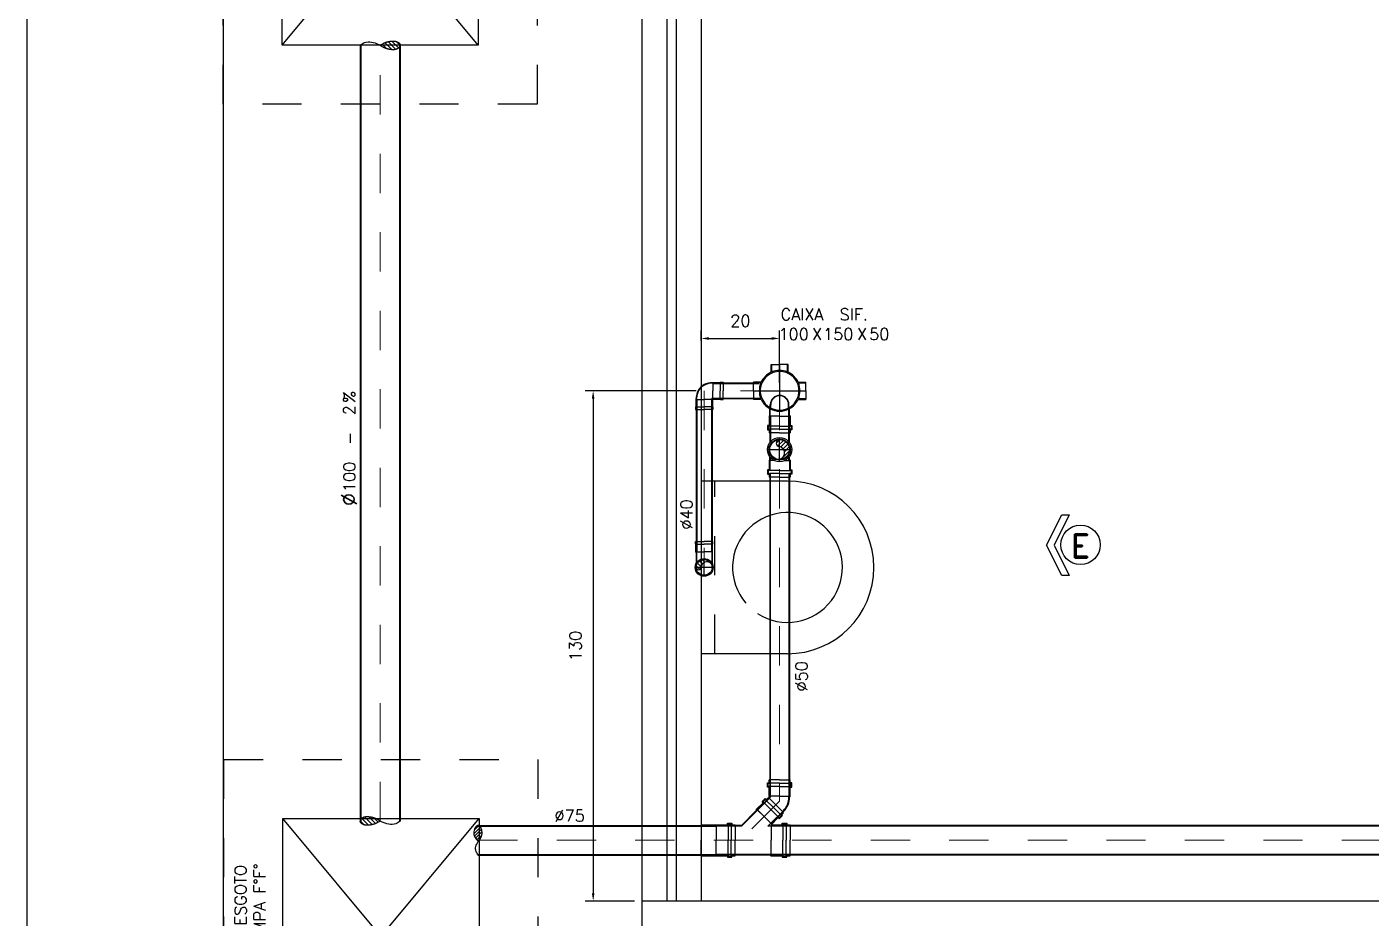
# Model space of a CAD drawing. Header units: millimetres. Extents: x -2485 to 3289, y -257 to 1952.
# Drawn here: x 35.532 to 38.957, y 37.978 to 40.249 of the extents above; entities that cross this region are included whole.
import ezdxf
from ezdxf.enums import TextEntityAlignment as Align

# ---------------------------------------------------------------- set-up
doc = ezdxf.new("R2010")
doc.units = ezdxf.units.MM
doc.header["$LTSCALE"] = 0.3
for name, pattern in [('CONTINUO', [0]), ('DASHDOT2', [0.5, 0.25, -0.125, 0, -0.125]), ('HID', [0.37, 0.07, -0.1, 0.03, -0.1, 0.07]), ('T-5CM', [0.1, 0.05, -0.05])]:
    doc.linetypes.add(name, pattern=pattern)
for name, color, linetype in [('CAIXAS', 3, 'Continuous'), ('IMPLANTAÇÃO ESGOTO', 2, 'Continuous'), ('PAREDE', 7, 'CONTINUO'), ('SAN', 11, 'Continuous'), ('TEX', 11, 'Continuous'), ('TEXTO', 3, 'Continuous'), ('TUB', 1, 'Continuous')]:
    doc.layers.add(name, color=color, linetype=linetype)
doc.layers.add('PROJETO ESGOTO', color=1, linetype='HID', lineweight=15)
doc.styles.add('ROMAND', font='romand')
doc.styles.add('ROMANS', font='romans.shx', dxfattribs={"height": 0.03})
doc.dimstyles.new('20', dxfattribs={"dimtxt": 0.03, "dimasz": 0.02, "dimexe": 0.02, "dimexo": 0.02, "dimgap": 0.03, "dimtad": 1, "dimdec": 3, "dimlfac": 100, "dimdsep": 46, "dimtxsty": 'ROMANS', "dimcen": 0.02, "dimclrd": 11, "dimclre": 11, "dimclrt": 3, "dimadec": 0, "dimazin": 0, "dimtfac": 3.333333, "dimtdec": 3, "dimtix": 1, "dimtmove": 2, "dimatfit": 3, "dimfxl": 0, "dimtolj": 1, "dimarcsym": 0})

# ---------------------------------------------------------------- blocks, each defined once
blk = doc.blocks.new('cs100x50')
at = {"layer": 'TUB', "color": 3}
for p, q in [((0, 0.067), (-0.0218, 0.067)), ((0, 0.067), (0.0218, 0.067)), ((-0.067, 0.0218), (-0.067, 0)), ((-0.067, -0.0218), (-0.067, 0)), ((0.0648, 0), (0.0648, 0.0253)), ((0.0648, 0), (0.0648, -0.0253)), ((0.0897, 0), (0.0897, 0.0253)), ((0.0897, 0), (0.0897, -0.0253)), ((0.0977, 0), (0.0977, 0.0253)), ((0.0977, 0), (0.0977, -0.0253)), ((0.1068, 0), (0.1068, 0.0269)), ((0.1068, 0), (0.1068, -0.0269)), ((0, -0.067), (-0.0218, -0.067)), ((0, -0.067), (0.0218, -0.067))]:
    blk.add_line(p, q, dxfattribs=at)
at = {"layer": 'TUB', "color": 4}
for p, q in [((-0.0218, 0.0472), (-0.0218, 0.067)), ((-0.02, 0.048), (-0.02, 0.067)), ((0.02, 0.048), (0.02, 0.067)), ((0.0218, 0.0472), (0.0218, 0.067)), ((-0.0472, 0.0218), (-0.067, 0.0218)), ((-0.048, 0.02), (-0.067, 0.02)), ((0.0433, 0.0237), (0.0353, 0.0237)), ((0.044, 0.0225), (0.0353, 0.0225)), ((0.0625, 0.0253), (0.0454, 0.0253)), ((0.0632, 0.0237), (0.0463, 0.0237)), ((0.0625, 0.0253), (0.0641, 0.0269)), ((0.0632, 0.0237), (0.0648, 0.0253)), ((0.0641, 0.0269), (0.0881, 0.0269)), ((0.0648, 0.0253), (0.0897, 0.0253)), ((0.0881, 0.0269), (0.0881, 0.0309)), ((0.0881, 0.0309), (0.0993, 0.0309)), ((0.0897, 0.0253), (0.0897, 0.0293)), ((0.0897, 0.0293), (0.0977, 0.0293)), ((0.0977, 0.0293), (0.0977, 0.0253)), ((0.0977, 0.0253), (0.1068, 0.0253)), ((0.0993, 0.0309), (0.0993, 0.0269)), ((0.0993, 0.0269), (0.1068, 0.0269)), ((-0.048, -0.02), (-0.067, -0.02)), ((-0.0472, -0.0218), (-0.067, -0.0218)), ((0.044, -0.0226), (0.0353, -0.0226)), ((0.0433, -0.0238), (0.0353, -0.0238)), ((0.0625, -0.0253), (0.0454, -0.0253)), ((0.0632, -0.0238), (0.0463, -0.0238)), ((0.0625, -0.0253), (0.0641, -0.0269)), ((0.0632, -0.0238), (0.0648, -0.0253)), ((0.0641, -0.0269), (0.0881, -0.0269)), ((0.0648, -0.0253), (0.0897, -0.0253)), ((0.0881, -0.0269), (0.0881, -0.031)), ((0.0881, -0.031), (0.0993, -0.031)), ((0.0897, -0.0253), (0.0897, -0.0294)), ((0.0897, -0.0294), (0.0977, -0.0294)), ((0.0977, -0.0253), (0.1068, -0.0253)), ((0.0977, -0.0294), (0.0977, -0.0253)), ((0.0993, -0.0269), (0.1068, -0.0269)), ((0.0993, -0.031), (0.0993, -0.0269)), ((-0.0218, -0.0472), (-0.0218, -0.067)), ((-0.02, -0.048), (-0.02, -0.067)), ((0.02, -0.048), (0.02, -0.067)), ((0.0218, -0.0472), (0.0218, -0.067))]:
    blk.add_line(p, q, dxfattribs=at)
at = {"layer": 'TUB', "color": 1}
for p, q in [((0, -0.067), (0, 0.067)), ((-0.067, 0), (0.052, 0))]:
    blk.add_line(p, q, dxfattribs=at)
at = {"layer": 'TUB', "color": 4}
for centre, radius, start, end in [((0, 0), 0.0494, 28.7357, 180), ((0, 0), 0.052, 114.786, 155.214), ((0, 0), 0.052, 90, 112.6199), ((0, 0), 0.052, 67.3801, 90), ((0, 0), 0.052, 29.1764, 65.214), ((0, 0), 0.052, 157.3801, 180), ((0, 0), 0.052, 180, 202.6199), ((0, 0), 0.0494, 180, 331.2643), ((0.0353, 0), 0.0238, 90, 180), ((0.0353, 0), 0.0238, 180, 270), ((0.0353, 0), 0.0226, 90, 180), ((0.0353, 0), 0.0226, 180, 270), ((0, 0), 0.0494, 0, 27.1601), ((0, 0), 0.0494, 332.8399, 0), ((0, 0), 0.052, 332.8236, 27.1764), ((0, 0), 0.052, 204.786, 245.214), ((0, 0), 0.052, 294.786, 330.8236), ((0, 0), 0.052, 247.3801, 270), ((0, 0), 0.052, 270, 292.6199)]:
    blk.add_arc(centre, radius, start, end, dxfattribs=at)
blk = doc.blocks.new('c90')
at = {"layer": 'TUB', "color": 3}
for p, q in [((-0.066, 0.0224), (-0.066, 0)), ((-0.066, -0.0224), (-0.066, 0)), ((-0.059, 0.02), (-0.059, 0)), ((-0.059, -0.02), (-0.059, 0)), ((-0.04, 0.0194), (-0.04, 0)), ((-0.04, -0.0194), (-0.04, 0))]:
    blk.add_line(p, q, dxfattribs=at)
at = {"layer": 'TUB', "color": 4}
for p, q in [((-0.0598, 0.0224), (-0.066, 0.0224)), ((-0.04, 0.02), (-0.066, 0.02)), ((-0.059, 0.0212), (-0.0598, 0.0224)), ((-0.0388, 0.0212), (-0.059, 0.0212)), ((-0.04, 0.02), (-0.04, 0.0194)), ((-0.04, 0.0194), (-0.038, 0.0194)), ((-0.038, 0.0206), (-0.0388, 0.0212)), ((-0.038, 0.0206), (-0.0095, 0.0206)), ((-0.038, 0.0194), (-0.0118, 0.0194)), ((-0.04, -0.02), (-0.066, -0.02)), ((-0.0598, -0.0224), (-0.066, -0.0224)), ((-0.059, -0.0212), (-0.0598, -0.0224)), ((-0.0388, -0.0212), (-0.059, -0.0212)), ((-0.04, -0.0194), (-0.038, -0.0194)), ((-0.04, -0.02), (-0.04, -0.0194)), ((-0.038, -0.0206), (-0.0388, -0.0212)), ((-0.038, -0.0194), (-0.0118, -0.0194)), ((-0.038, -0.0206), (-0.0095, -0.0206))]:
    blk.add_line(p, q, dxfattribs=at)
at = {"layer": 'TUB', "color": 1, "linetype": 'Continuous'}
for p, q in [((0.0227, 0), (-0.0227, 0)), ((0, 0.0227), (0, -0.0227))]:
    blk.add_line(p, q, dxfattribs=at)
at = {"layer": 'TUB', "color": 7}
for p, q in [((-0.0133, 0.0017), (-0.0195, -0.0045)), ((-0.0133, 0.0123), (-0.0188, 0.0068)), ((-0.0088, -0.0044), (-0.0162, -0.0118)), ((-0.0011, -0.0074), (-0.0107, -0.0169)), ((0.0057, -0.0111), (-0.003, -0.0198))]:
    blk.add_line(p, q, dxfattribs=at)
at = {"layer": 'TUB', "color": 4}
for radius in [0.0227, 0.02]:
    blk.add_circle((0, 0), radius, dxfattribs=at)
for centre, radius, start, end in [((0, 0.0069), 0.0143, 131.815, 270.1096), ((0, -0.0137), 0.0063, 270, 90)]:
    blk.add_arc(centre, radius, start, end, dxfattribs=at)
blk = doc.blocks.new('*D116')
at = {"layer": 'TEXTO', "color": 11, "lineweight": -2}
for p, q in [((37.2498, 39.45), (37.2498, 39.4751)), ((37.2698, 39.4551), (37.4298, 39.4551)), ((37.4498, 39.3417), (37.4498, 39.4751))]:
    blk.add_line(p, q, dxfattribs=at)
at = {"layer": 'TEXTO', "color": 11}
for points in [[(37.2698, 39.4584), (37.2698, 39.4517), (37.2498, 39.4551)], [(37.4298, 39.4584), (37.4298, 39.4517), (37.4498, 39.4551)]]:
    blk.add_solid(points, dxfattribs=at)
at = {"layer": 'TEXTO', "color": 3, "insert": (37.3498, 39.5001), "char_height": 0.03, "attachment_point": 5, "style": 'ROMANS'}
blk.add_mtext('\\A1;20', dxfattribs=at)
blk = doc.blocks.new('*D117')
at = {"layer": 'TEXTO', "color": 11, "lineweight": -2}
for p, q in [((37.2375, 39.3217), (36.9547, 39.3217)), ((36.9747, 39.3017), (36.9747, 38.0417)), ((37.0798, 38.0217), (36.9547, 38.0217))]:
    blk.add_line(p, q, dxfattribs=at)
at = {"layer": 'TEXTO', "color": 11}
for points in [[(36.9714, 39.3017), (36.978, 39.3017), (36.9747, 39.3217)], [(36.9714, 38.0417), (36.978, 38.0417), (36.9747, 38.0217)]]:
    blk.add_solid(points, dxfattribs=at)
at = {"layer": 'TEXTO', "color": 3, "insert": (36.9297, 38.6717), "char_height": 0.03, "attachment_point": 5, "rotation": 90, "style": 'ROMANS'}
blk.add_mtext('\\A1;130', dxfattribs=at)
blk = doc.blocks.new('cs')
at = {"layer": 'TEX', "color": 5, "style": 'ROMANS'}
for s, p in [('CAIXA  SIF.', (0.0054, 0.0502)), ('X', (0.0851, 0)), ('X', (0.1999, 0))]:
    blk.add_text(s, height=0.03, dxfattribs=at).set_placement(p)
for p in [(0, 0), (0.1136, 0), (0.2311, 0)]:
    blk.add_attdef('N', p, '', height=0.03, dxfattribs=at)
blk = doc.blocks.new('40')
at = {"layer": 'TEX', "color": 9, "style": 'ROMANS'}
blk.add_text('%%c40', height=0.03, dxfattribs=at).set_placement((0, 0))
blk = doc.blocks.new('IND3')
at = {"layer": 'TEX', "color": 5}
blk.add_lwpolyline([(-0.0672, -0.0006), (-0.0286, -0.0778), (-0.0479, -0.0778), (-0.0865, -0.0006), (-0.0479, 0.0767), (-0.0286, 0.0767)], close=True, dxfattribs=at)
blk.add_circle((0, 0), 0.0503, dxfattribs=at)
at = {"layer": 'TEX', "style": 'ROMAND'}
blk.add_attdef('LETRA', text='', height=0.06, dxfattribs=at).set_placement((0, -0.0328), align=Align.CENTER)
blk = doc.blocks.new('ce50x60')
at = {"layer": 'CAIXAS', "linetype": 'T-5CM'}
for p, q in [((0, 0.8), (0.9, 0.8)), ((0, 0), (0, 0.8)), ((0.9, 0.8), (0.9, 0)), ((0.9, 0), (0, 0))]:
    blk.add_line(p, q, dxfattribs=at)
at = {"layer": 'CAIXAS', "color": 9, "linetype": 'Continuous'}
for p, q in [((0.15, 0.15), (0.15, 0.65)), ((0.15, 0.65), (0.75, 0.65)), ((0.75, 0.65), (0.75, 0.15)), ((0.75, 0.15), (0.15, 0.15))]:
    blk.add_line(p, q, dxfattribs=at)
at = {"layer": 'CAIXAS'}
for p, q in [((0.75, 0.65), (0.15, 0.15)), ((0.75, 0.15), (0.15, 0.65))]:
    blk.add_line(p, q, dxfattribs=at)
blk = doc.blocks.new('js75x50e')
at = {"layer": 'TUB', "color": 4}
for p, q in [((0.0547, 0.0985), (0.0626, 0.1064)), ((0.057, 0.0985), (0.0626, 0.1041)), ((0.0626, 0.1064), (0.0654, 0.1036)), ((0.0626, 0.1041), (0.0654, 0.1013)), ((0.0654, 0.1036), (0.0707, 0.1089)), ((0.0654, 0.1013), (0.0719, 0.1077)), ((0.0019, 0.0378), (0.0406, 0.0764)), ((0.0025, 0.0361), (0.0422, 0.0758)), ((0.0406, 0.0787), (0.0575, 0.0956)), ((0.0406, 0.0764), (0.0406, 0.0787)), ((0.0422, 0.078), (0.0598, 0.0956)), ((0.0422, 0.0758), (0.0422, 0.078)), ((0.0575, 0.0956), (0.0547, 0.0985)), ((0.0598, 0.0956), (0.057, 0.0985)), ((0.1013, 0.0654), (0.1077, 0.0719)), ((0.1036, 0.0654), (0.1089, 0.0707)), ((0.0025, 0.0361), (-0.062, 0.0361)), ((0.0019, 0.0378), (-0.0594, 0.0378)), ((0.0696, 0.0361), (0.0758, 0.0422)), ((0.0763, 0.0361), (0.0696, 0.0361)), ((0.0758, 0.0422), (0.078, 0.0422)), ((0.0763, 0.0361), (0.078, 0.0378)), ((0.0776, 0.0395), (0.0956, 0.0575)), ((0.0776, 0.0395), (0.1061, 0.0395)), ((0.078, 0.0422), (0.0956, 0.0598)), ((0.078, 0.0378), (0.1078, 0.0378)), ((0.0956, 0.0598), (0.0985, 0.057)), ((0.0956, 0.0575), (0.0985, 0.0547)), ((0.0985, 0.0547), (0.1064, 0.0626)), ((0.0985, 0.057), (0.1041, 0.0626)), ((0.1041, 0.0626), (0.1013, 0.0654)), ((0.1064, 0.0626), (0.1036, 0.0654)), ((0.1061, 0.0434), (0.1175, 0.0434)), ((0.1061, 0.0395), (0.1061, 0.0434)), ((0.1078, 0.0418), (0.1158, 0.0418)), ((0.1078, 0.0378), (0.1078, 0.0418)), ((0.1158, 0.0418), (0.1158, 0.0378)), ((0.1158, 0.0378), (0.126, 0.0378)), ((0.1175, 0.0434), (0.1175, 0.0395)), ((0.1175, 0.0395), (0.126, 0.0395)), ((0.0763, -0.0361), (-0.062, -0.0361)), ((0.0756, -0.0378), (-0.0594, -0.0378)), ((0.0756, -0.0378), (0.0773, -0.0395)), ((0.0763, -0.0361), (0.078, -0.0378)), ((0.0773, -0.0395), (0.1061, -0.0395)), ((0.078, -0.0378), (0.1078, -0.0378)), ((0.1061, -0.0395), (0.1061, -0.0434)), ((0.1061, -0.0434), (0.1175, -0.0434)), ((0.1078, -0.0378), (0.1078, -0.0418)), ((0.1078, -0.0418), (0.1158, -0.0418)), ((0.1158, -0.0378), (0.126, -0.0378)), ((0.1158, -0.0418), (0.1158, -0.0378)), ((0.1175, -0.0395), (0.126, -0.0395)), ((0.1175, -0.0434), (0.1175, -0.0395))]:
    blk.add_line(p, q, dxfattribs=at)
at = {"layer": 'TUB', "color": 3}
for p, q in [((0.0898, 0.0898), (0.0707, 0.1089)), ((0.0601, 0.0601), (0.0422, 0.078)), ((0.0777, 0.0777), (0.0598, 0.0956)), ((0.0834, 0.0834), (0.0654, 0.1013)), ((0.0777, 0.0777), (0.0956, 0.0598)), ((0.0834, 0.0834), (0.1013, 0.0654)), ((0.0898, 0.0898), (0.1089, 0.0707)), ((-0.062, 0.0367), (-0.0594, 0.0378)), ((-0.062, 0.0367), (-0.062, 0.0361)), ((0.0601, 0.0601), (0.078, 0.0422)), ((0.078, 0.0378), (0.078, 0)), ((0.1078, 0.0378), (0.1078, 0)), ((0.1158, 0.0378), (0.1158, 0)), ((0.126, 0.0395), (0.126, 0)), ((0.078, -0.0378), (0.078, 0)), ((0.1078, -0.0378), (0.1078, 0)), ((0.1158, -0.0378), (0.1158, 0)), ((0.126, -0.0395), (0.126, 0)), ((-0.062, -0.0367), (-0.062, -0.0361)), ((-0.062, -0.0367), (-0.0594, -0.0378))]:
    blk.add_line(p, q, dxfattribs=at)
at = {"layer": 'TUB', "color": 3, "linetype": 'Continuous'}
for p in [(-0.062, 0.0361), (-0.062, -0.0361)]:
    blk.add_line(p, (-0.062, 0), dxfattribs=at)
blk = doc.blocks.new('J45E50E')
at = {"layer": 'TUB', "color": 3, "linetype": 'Continuous'}
for p in [(-0.056, 0.0225), (-0.0225, 0.056)]:
    blk.add_line(p, (-0.0392, 0.0392), dxfattribs=at)
at = {"layer": 'TUB', "color": 3}
for p, q in [((-0.022, 0.0564), (-0.0225, 0.056)), ((-0.022, 0.0564), (-0.0196, 0.0554)), ((-0.0564, 0.022), (-0.056, 0.0225)), ((-0.0564, 0.022), (-0.0554, 0.0196)), ((0.0127, 0), (0.0127, 0.0253)), ((0.0376, 0), (0.0376, 0.0253)), ((0.0376, 0), (0.0376, -0.0253)), ((0.0456, 0), (0.0456, 0.0253)), ((0.0456, 0), (0.0456, -0.0253)), ((0.0547, 0), (0.0547, 0.0269)), ((0.0547, 0), (0.0547, -0.0269)), ((0.0127, 0), (0.0127, -0.0253))]:
    blk.add_line(p, q, dxfattribs=at)
at = {"layer": 'TUB', "color": 4}
for p, q in [((0.0105, 0.0231), (-0.0225, 0.056)), ((0.0105, 0.0254), (-0.0196, 0.0554)), ((-0.0242, -0.0094), (-0.056, 0.0225)), ((-0.0253, -0.0105), (-0.0554, 0.0196)), ((0.0105, 0.0254), (0.012, 0.0269)), ((0.0105, 0.0231), (0.0127, 0.0253)), ((0.012, 0.0269), (0.036, 0.0269)), ((0.0127, 0.0253), (0.0376, 0.0253)), ((0.036, 0.0269), (0.036, 0.0309)), ((0.036, 0.0309), (0.0472, 0.0309)), ((0.0376, 0.0253), (0.0376, 0.0293)), ((0.0376, 0.0293), (0.0456, 0.0293)), ((0.0456, 0.0293), (0.0456, 0.0253)), ((0.0456, 0.0253), (0.0547, 0.0253)), ((0.0472, 0.0309), (0.0472, 0.0269)), ((0.0472, 0.0269), (0.0547, 0.0269)), ((0.0104, -0.0253), (0.012, -0.0269)), ((0.0111, -0.0237), (0.0127, -0.0253)), ((0.012, -0.0269), (0.036, -0.0269)), ((0.0127, -0.0253), (0.0376, -0.0253)), ((0.036, -0.0269), (0.036, -0.031)), ((0.036, -0.031), (0.0472, -0.031)), ((0.0376, -0.0253), (0.0376, -0.0294)), ((0.0376, -0.0294), (0.0456, -0.0294)), ((0.0456, -0.0253), (0.0547, -0.0253)), ((0.0456, -0.0294), (0.0456, -0.0253)), ((0.0472, -0.0269), (0.0547, -0.0269)), ((0.0472, -0.031), (0.0472, -0.0269))]:
    blk.add_line(p, q, dxfattribs=at)
for radius, end in [(0.0507, 269.9291), (0.0491, 270.6959)]:
    blk.add_arc((0.0105, 0.0253), radius, 225, end, dxfattribs=at)
blk = doc.blocks.new('l75')
at = {"layer": 'TUB', "color": 4}
for p, q in [((-0.039, 0.0385), (-0.0373, 0.0394)), ((0, 0.0377), (-0.039, 0.0377)), ((-0.0373, 0.0394), (0.0281, 0.0394)), ((0, 0.0377), (0.0298, 0.0377)), ((0.0281, 0.0434), (0.0395, 0.0434)), ((0.0281, 0.0394), (0.0281, 0.0434)), ((0.0298, 0.0417), (0.0378, 0.0417)), ((0.0298, 0.0377), (0.0298, 0.0417)), ((0.0378, 0.0417), (0.0378, 0.0377)), ((0.0378, 0.0377), (0.048, 0.0377)), ((0.0395, 0.0434), (0.0395, 0.0394)), ((0.0395, 0.0394), (0.048, 0.0394)), ((0, -0.0378), (-0.039, -0.0378)), ((-0.039, -0.0386), (-0.0373, -0.0395)), ((-0.0373, -0.0395), (0.0281, -0.0395)), ((0, -0.0378), (0.0298, -0.0378)), ((0.0281, -0.0395), (0.0281, -0.0435)), ((0.0281, -0.0435), (0.0395, -0.0435)), ((0.0298, -0.0378), (0.0298, -0.0418)), ((0.0298, -0.0418), (0.0378, -0.0418)), ((0.0378, -0.0418), (0.0378, -0.0378)), ((0.0378, -0.0378), (0.048, -0.0378)), ((0.0395, -0.0435), (0.0395, -0.0395)), ((0.0395, -0.0395), (0.048, -0.0395))]:
    blk.add_line(p, q, dxfattribs=at)
at = {"layer": 'TUB', "color": 3}
for p, q in [((-0.039, 0.0385), (-0.039, 0)), ((0, 0.0377), (0, 0)), ((0.0298, 0.0377), (0.0298, 0)), ((0.0378, 0.0377), (0.0378, 0)), ((0.048, 0.0394), (0.048, 0)), ((-0.039, -0.0386), (-0.039, 0)), ((0, -0.0378), (0, 0)), ((0.0298, -0.0378), (0.0298, 0)), ((0.0378, -0.0378), (0.0378, 0)), ((0.048, -0.0395), (0.048, 0))]:
    blk.add_line(p, q, dxfattribs=at)
blk = doc.blocks.new('B75')
at = {"layer": 'TUB', "color": 7}
for p, q in [((-0.0096, -0.0218), (0.0071, -0.005)), ((-0.0089, -0.0131), (0.0037, -0.0005)), ((-0.0081, -0.0281), (0.0099, -0.0101)), ((-0.0054, -0.0333), (0.0113, -0.0166)), ((-0.0015, -0.0373), (0.0105, -0.0253))]:
    blk.add_line(p, q, dxfattribs=at)
blk.add_spline([(0, 0.0378), (0.0055, 0.0288), (0.0064, 0.0164), (0, 0.0037), (-0.0079, -0.0097), (-0.0094, -0.0239), (-0.0062, -0.032), (0, -0.0377), (0.0066, -0.0337), (0.0111, -0.0214), (0.0106, -0.0123), (0.0083, -0.0069), (0, 0.0037)], degree=3, dxfattribs=at)
blk = doc.blocks.new('J90E40')
at = {"layer": 'TUB', "color": 4}
for p, q in [((0.0192, 0.0205), (0.0201, 0.0212)), ((0.022, 0.0194), (0.0193, 0.0194)), ((0.0201, 0.0212), (0.041, 0.0212)), ((0.022, 0.02), (0.022, 0.0194)), ((0.022, 0.02), (0.048, 0.02)), ((0.041, 0.0212), (0.0418, 0.0224)), ((0.0418, 0.0224), (0.048, 0.0224)), ((-0.0206, -0.02), (-0.0212, -0.0208)), ((-0.0212, -0.0208), (-0.0212, -0.041)), ((-0.02, -0.022), (-0.0194, -0.022)), ((-0.02, -0.022), (-0.02, -0.048)), ((-0.0194, -0.022), (-0.0194, -0.0195)), ((0.0194, -0.022), (0.0194, -0.0194)), ((0.022, -0.0194), (0.0194, -0.0194)), ((0.02, -0.022), (0.0194, -0.022)), ((0.02, -0.022), (0.02, -0.048)), ((0.0212, -0.0212), (0.0212, -0.041)), ((0.0212, -0.0212), (0.041, -0.0212)), ((0.022, -0.02), (0.022, -0.0194)), ((0.022, -0.02), (0.048, -0.02)), ((0.041, -0.0212), (0.0418, -0.0224)), ((0.0418, -0.0224), (0.048, -0.0224)), ((-0.0212, -0.041), (-0.0224, -0.0418)), ((-0.0224, -0.0418), (-0.0224, -0.048)), ((0.0212, -0.041), (0.0224, -0.0418)), ((0.0224, -0.0418), (0.0224, -0.048))]:
    blk.add_line(p, q, dxfattribs=at)
at = {"layer": 'TUB', "color": 3}
for p, q in [((0.022, 0.0194), (0.022, 0)), ((0.022, -0.0194), (0.022, 0)), ((0.041, 0.02), (0.041, 0)), ((0.041, -0.02), (0.041, 0)), ((0.048, 0.0224), (0.048, 0)), ((0.048, -0.0224), (0.048, 0)), ((-0.0194, -0.022), (0, -0.022)), ((0.0194, -0.022), (0, -0.022)), ((-0.0224, -0.048), (0, -0.048)), ((-0.02, -0.041), (0, -0.041)), ((0.02, -0.041), (0, -0.041)), ((0.0224, -0.048), (0, -0.048))]:
    blk.add_line(p, q, dxfattribs=at)
at = {"layer": 'TUB', "color": 4, "linetype": 'Continuous'}
for centre, radius, start, end in [((0.0193, -0.0193), 0.0399, 90.0369, 180.9304), ((0.0194, -0.0194), 0.0388, 90.0804, 180.0804)]:
    blk.add_arc(centre, radius, start, end, dxfattribs=at)
blk = doc.blocks.new('50T')
at = {"layer": 'TUB', "color": 1, "linetype": 'Continuous'}
for p, q in [((0.0309, 0), (-0.0309, 0)), ((0, -0.0309), (0, 0.0309))]:
    blk.add_line(p, q, dxfattribs=at)
at = {"layer": 'TUB', "color": 7}
for p, q in [((-0.016, -0.0087), (-0.0253, 0.0006)), ((-0.0093, -0.0048), (-0.0235, 0.0094)), ((-0.0067, 0.0032), (-0.0196, 0.0161)), ((-0.0019, 0.009), (-0.014, 0.0211)), ((0.0055, 0.0122), (-0.0067, 0.0244)), ((0.0252, 0.0031), (0.0031, 0.0252))]:
    blk.add_line(p, q, dxfattribs=at)
at = {"layer": 'TUB', "color": 4}
for radius in [0.0309, 0.027, 0.0254]:
    blk.add_circle((0, 0), radius, dxfattribs=at)
for centre, radius, start, end in [((-0.0166, 0), 0.00874, 180, 270), ((-0.0166, 0), 0.00874, 270, 0), ((0.0081, -0.0041), 0.0165, 350.3769, 165.498)]:
    blk.add_arc(centre, radius, start, end, dxfattribs=at)
blk = doc.blocks.new('ts50t')
at = {"layer": 'TUB', "color": 3}
for p, q in [((0, 0.0243), (0.0025, 0.0253)), ((0, 0.0243), (0, 0.0237)), ((0.113, 0.0132), (0.113, 0.0253)), ((0.1379, 0), (0.1379, 0.0253)), ((0.1379, 0), (0.1379, -0.0254)), ((0.1459, 0), (0.1459, 0.0253)), ((0.1459, 0), (0.1459, -0.0254)), ((0.155, 0), (0.155, 0.0269)), ((0.155, 0), (0.155, -0.0269)), ((0, -0.0243), (0, -0.0237)), ((0, -0.0243), (0.0025, -0.0254)), ((0.113, -0.0132), (0.113, -0.0254))]:
    blk.add_line(p, q, dxfattribs=at)
at = {"layer": 'TUB', "color": 4}
for p, q in [((0.0652, 0.0237), (0, 0.0237)), ((0.0672, 0.0253), (0.0025, 0.0253)), ((0.1107, 0.0253), (0.1028, 0.0253)), ((0.1114, 0.0237), (0.1048, 0.0237)), ((0.1107, 0.0253), (0.1123, 0.0269)), ((0.1114, 0.0237), (0.113, 0.0253)), ((0.1123, 0.0269), (0.1363, 0.0269)), ((0.113, 0.0253), (0.1379, 0.0253)), ((0.1363, 0.0309), (0.1475, 0.0309)), ((0.1363, 0.0269), (0.1363, 0.0309)), ((0.1379, 0.0293), (0.1459, 0.0293)), ((0.1379, 0.0253), (0.1379, 0.0293)), ((0.1459, 0.0293), (0.1459, 0.0253)), ((0.1459, 0.0253), (0.155, 0.0253)), ((0.1475, 0.0309), (0.1475, 0.0269)), ((0.1475, 0.0269), (0.155, 0.0269)), ((0, -0.0237), (0.0652, -0.0237)), ((0.0025, -0.0254), (0.0672, -0.0254)), ((0.1107, -0.0254), (0.1028, -0.0254)), ((0.1048, -0.0237), (0.1114, -0.0237)), ((0.1107, -0.0254), (0.1123, -0.0269)), ((0.1114, -0.0237), (0.113, -0.0254)), ((0.1123, -0.0269), (0.1363, -0.0269)), ((0.113, -0.0254), (0.1379, -0.0254)), ((0.1363, -0.0269), (0.1363, -0.031)), ((0.1363, -0.031), (0.1475, -0.031)), ((0.1379, -0.0254), (0.1379, -0.0294)), ((0.1379, -0.0294), (0.1459, -0.0294)), ((0.1459, -0.0254), (0.155, -0.0254)), ((0.1459, -0.0294), (0.1459, -0.0254)), ((0.1475, -0.0269), (0.155, -0.0269)), ((0.1475, -0.031), (0.1475, -0.0269))]:
    blk.add_line(p, q, dxfattribs=at)
at = {"layer": 'TUB', "color": 3, "linetype": 'Continuous'}
for q in [(0, 0.0237), (0, -0.0237)]:
    blk.add_line((0, 0), q, dxfattribs=at)
at = {"layer": 'TUB'}
blk.add_blockref('50T', (0.085, 0), dxfattribs=at)
blk = doc.blocks.new('50')
at = {"layer": 'TEX', "color": 9, "style": 'ROMANS'}
blk.add_text('%%c50', height=0.03, dxfattribs=at).set_placement((0, 0))
blk = doc.blocks.new('75')
at = {"layer": 'TEX', "color": 9, "style": 'ROMANS'}
blk.add_text('%%c75', height=0.03, dxfattribs=at).set_placement((0, 0))
blk = doc.blocks.new('b100')
at = {"layer": 'TUB', "color": 7}
for p, q in [((-0.0104, -0.0292), (0.0066, -0.0121)), ((-0.0101, -0.0394), (0.0091, -0.0203)), ((-0.0081, -0.0163), (0.0031, -0.0051)), ((-0.0068, -0.0468), (0.0105, -0.0295)), ((-0.0002, -0.0508), (0.0097, -0.0409))]:
    blk.add_line(p, q, dxfattribs=at)
for points in [[(0, 0.0508), (0.0052, 0.0436), (0.007, 0.04), (0.0082, 0.0359), (0.0089, 0.0306), (0.0088, 0.0264), (0.0082, 0.0221), (0.0073, 0.0174), (0.0058, 0.0129), (0.0039, 0.0078), (0.0019, 0.0034), (0, 0)], [(0, 0), (-0.0016, -0.0026), (-0.0029, -0.0047), (-0.0039, -0.0065), (-0.0047, -0.008), (-0.0054, -0.0092), (-0.0058, -0.0102), (-0.0062, -0.0111), (-0.0065, -0.0118), (-0.0068, -0.0126), (-0.0071, -0.0132), (-0.0073, -0.0139), (-0.0075, -0.0145), (-0.0077, -0.0151), (-0.0079, -0.0157), (-0.0081, -0.0162), (-0.0083, -0.0168), (-0.0084, -0.0173), (-0.0085, -0.0179), (-0.0087, -0.0184), (-0.0088, -0.0189), (-0.0089, -0.0195), (-0.009, -0.02), (-0.0092, -0.0206), (-0.0093, -0.0212), (-0.0094, -0.0218), (-0.0095, -0.0224), (-0.0097, -0.023), (-0.0098, -0.0237), (-0.0099, -0.0243), (-0.01, -0.025), (-0.0101, -0.0257), (-0.0102, -0.0264), (-0.0103, -0.0271), (-0.0103, -0.0278), (-0.0104, -0.0286), (-0.0105, -0.0293), (-0.0105, -0.03), (-0.0105, -0.0308), (-0.0106, -0.0315), (-0.0106, -0.0322), (-0.0106, -0.0329), (-0.0106, -0.0335), (-0.0106, -0.0342), (-0.0106, -0.0348), (-0.0105, -0.0354), (-0.0105, -0.036), (-0.0105, -0.0366), (-0.0104, -0.0372), (-0.0104, -0.0377), (-0.0103, -0.0383), (-0.0102, -0.0388), (-0.0101, -0.0393), (-0.01, -0.0398), (-0.0099, -0.0403), (-0.0097, -0.0408), (-0.0095, -0.0413), (-0.0094, -0.0418), (-0.0092, -0.0424), (-0.0089, -0.0429), (-0.0087, -0.0433), (-0.0085, -0.0438), (-0.0082, -0.0443), (-0.008, -0.0447), (-0.0078, -0.0452), (-0.0075, -0.0456), (-0.0073, -0.046), (-0.0071, -0.0463), (-0.0068, -0.0467), (-0.0066, -0.047), (-0.0064, -0.0473), (-0.0062, -0.0476), (-0.006, -0.0478), (-0.0058, -0.0481), (-0.0056, -0.0483), (-0.0053, -0.0485), (-0.0051, -0.0487), (-0.0049, -0.0489), (-0.0046, -0.049), (-0.0044, -0.0492), (-0.0041, -0.0494), (-0.0038, -0.0495), (-0.0035, -0.0497), (-0.0031, -0.0499), (-0.0027, -0.05), (-0.0022, -0.0502), (-0.0016, -0.0504), (-0.0008, -0.0506), (0, -0.0508)], [(0, 0), (0.0016, -0.0026), (0.0029, -0.0047), (0.0039, -0.0065), (0.0047, -0.008), (0.0054, -0.0092), (0.0058, -0.0102), (0.0062, -0.0111), (0.0065, -0.0118), (0.0068, -0.0126), (0.0071, -0.0132), (0.0073, -0.0139), (0.0075, -0.0145), (0.0077, -0.0151), (0.0079, -0.0157), (0.0081, -0.0162), (0.0083, -0.0168), (0.0084, -0.0173), (0.0085, -0.0179), (0.0087, -0.0184), (0.0088, -0.0189), (0.0089, -0.0195), (0.009, -0.02), (0.0092, -0.0206), (0.0093, -0.0212), (0.0094, -0.0218), (0.0095, -0.0224), (0.0097, -0.023), (0.0098, -0.0237), (0.0099, -0.0243), (0.01, -0.025), (0.0101, -0.0257), (0.0102, -0.0264), (0.0103, -0.0271), (0.0103, -0.0278), (0.0104, -0.0286), (0.0105, -0.0293), (0.0105, -0.03), (0.0105, -0.0308), (0.0106, -0.0315), (0.0106, -0.0322), (0.0106, -0.0329), (0.0106, -0.0335), (0.0106, -0.0342), (0.0106, -0.0348), (0.0105, -0.0354), (0.0105, -0.036), (0.0105, -0.0366), (0.0104, -0.0372), (0.0104, -0.0377), (0.0103, -0.0383), (0.0102, -0.0388), (0.0101, -0.0393), (0.01, -0.0398), (0.0099, -0.0403), (0.0097, -0.0408), (0.0095, -0.0413), (0.0094, -0.0418), (0.0092, -0.0424), (0.0089, -0.0429), (0.0087, -0.0433), (0.0085, -0.0438), (0.0082, -0.0443), (0.008, -0.0447), (0.0078, -0.0452), (0.0075, -0.0456), (0.0073, -0.046), (0.0071, -0.0463), (0.0068, -0.0467), (0.0066, -0.047), (0.0064, -0.0473), (0.0062, -0.0476), (0.006, -0.0478), (0.0058, -0.0481), (0.0056, -0.0483), (0.0053, -0.0485), (0.0051, -0.0487), (0.0049, -0.0489), (0.0046, -0.049), (0.0044, -0.0492), (0.0041, -0.0494), (0.0038, -0.0495), (0.0035, -0.0497), (0.0031, -0.0499), (0.0027, -0.05), (0.0022, -0.0502), (0.0016, -0.0504), (0.0008, -0.0506), (0, -0.0508)]]:
    blk.add_lwpolyline(points, dxfattribs=at)
blk = doc.blocks.new('DD')
at = {"layer": 'TEX', "color": 9}
blk.add_line((0.1881, 0.0234), (0.2108, 0.0234), dxfattribs=at)
at = {"layer": 'TEX', "color": 9, "style": 'ROMANS'}
for s, height, p in [('%%c', 0.04, (0.0265, 0.0079)), ('%', 0.03, (0.2889, 0.0116))]:
    blk.add_text(s, height=height, dxfattribs=at).set_placement(p)
blk.add_attdef('N', (0.0624, 0.0116), '', height=0.03, dxfattribs=at)
blk.add_attdef('INCL', text='', height=0.03, dxfattribs=at).set_placement((0.2837, 0.0116), align=Align.RIGHT)
blk = doc.blocks.new('CE')
at = {"layer": 'TEX', "color": 9, "linetype": 'DASHDOT2', "style": 'ROMANS'}
for s, p in [('CAIXA PASS. ESGOTO', (0.2465, 0.0088)), ('TAMPA F%%DF%%D', (0.3488, -0.0398))]:
    blk.add_text(s, height=0.03, dxfattribs=at).set_placement(p, align=Align.CENTER)
at = {"layer": 'TEX', "color": 9, "style": 'ROMANS'}
blk.add_text('X', height=0.03, dxfattribs=at).set_placement((0.1036, -0.0398), align=Align.CENTER)
for tag, p in [('LARG', (0.0063, -0.0398)), ('COMP', (0.1257, -0.0398))]:
    blk.add_attdef(tag, p, '', height=0.03, dxfattribs=at)

msp = doc.modelspace()

# ---------------------------------------------------------------- linework, layer by layer
at = {"color": 4, "linetype": 'Continuous'}
msp.add_line((35.532076, 41.746047), (35.532076, 30.066047), dxfattribs=at)
at = {"color": 12, "linetype": 'Continuous'}
msp.add_line((36.032076, 41.546047), (36.032076, 30.266047), dxfattribs=at)
at = {"layer": 'PAREDE'}
for p, q in [((37.09981, 38.021718), (37.09981, 40.816718)), ((37.162346, 40.816718), (37.162346, 38.021718)), ((37.187275, 38.021718), (37.187275, 40.816718)), ((37.24981, 40.816718), (37.24981, 38.021718)), ((37.09981, 36.671718), (37.09981, 38.021718)), ((39.099154, 38.021718), (37.09981, 38.021718))]:
    msp.add_line(p, q, dxfattribs=at)
at = {"layer": 'PROJETO ESGOTO'}
for p, q in [((36.432076, 38.225516), (36.432076, 40.202213)), ((37.25751, 39.321718), (37.25751, 38.871718)), ((37.44981, 39.321718), (37.25751, 39.321718)), ((37.44981, 39.321718), (37.44981, 38.276067)), ((37.44981, 38.276067), (37.350462, 38.176718))]:
    msp.add_line(p, q, dxfattribs=at)
at = {"layer": 'PROJETO ESGOTO', "linetype": 'HID'}
msp.add_line((36.682076, 38.176718), (40.694153, 38.176718), dxfattribs=at)
at = {"layer": 'SAN', "linetype": 'CONTINUO'}
for p, q in [((37.46981, 39.091718), (37.24981, 39.091718)), ((37.46981, 39.091718), (37.24981, 39.091718)), ((37.46981, 38.651718), (37.24981, 38.651718)), ((37.46981, 38.651718), (37.24981, 38.651718))]:
    msp.add_line(p, q, dxfattribs=at)
at = {"layer": 'SAN', "linetype": 'T-5CM'}
msp.add_line((37.28481, 38.651718), (37.28481, 39.091718), dxfattribs=at)
at = {"layer": 'SAN', "linetype": 'CONTINUO'}
for radius, start, end in [(0.22, 270, 90), (0.22, 270, 90), (0.14, 237.050971, 220.617591), (0.14, 237.050971, 220.617591)]:
    msp.add_arc((37.46981, 38.871718), radius, start, end, dxfattribs=at)
at = {"layer": 'TUB', "color": 4}
for p, q in [((36.381276, 40.202213), (36.381276, 38.225516)), ((36.383076, 40.202213), (36.383076, 38.225516)), ((36.481076, 40.202213), (36.481076, 38.225516)), ((36.482876, 40.202213), (36.482876, 38.225516)), ((37.27951, 39.341718), (37.39781, 39.341718)), ((37.27951, 39.340518), (37.39781, 39.340518)), ((37.23751, 39.299718), (37.23751, 38.911718)), ((37.23871, 39.299718), (37.23871, 38.911718)), ((37.27631, 39.299718), (37.27631, 38.911718)), ((37.27751, 39.299718), (37.27751, 38.911718)), ((37.27951, 39.302918), (37.39781, 39.302918)), ((37.27951, 39.301718), (37.39781, 39.301718)), ((37.42446, 39.110968), (37.42446, 38.288767)), ((37.42606, 39.110968), (37.42606, 38.288767)), ((37.47356, 39.110968), (37.47356, 38.288767)), ((37.47516, 39.110968), (37.47516, 38.288767)), ((36.682076, 38.214468), (37.288462, 38.214468)), ((36.682076, 38.212768), (37.288462, 38.212768)), ((40.502567, 38.214468), (37.428462, 38.214468)), ((40.502567, 38.212768), (37.428462, 38.212768)), ((36.682076, 38.140668), (37.288462, 38.140668)), ((36.682076, 38.138968), (37.288462, 38.138968)), ((40.502567, 38.140668), (37.428462, 38.140668)), ((40.502567, 38.138968), (37.428462, 38.138968))]:
    msp.add_line(p, q, dxfattribs=at)

# ---------------------------------------------------------------- block references
at = {"layer": 'IMPLANTAÇÃO ESGOTO', "rotation": 270}
for p in [(36.032076, 40.952213), (36.034188, 38.382105)]:
    msp.add_blockref('ce50x60', p, dxfattribs=at)
at = {"layer": 'PROJETO ESGOTO', "linetype": 'CONTINUO', "rotation": 269.9999999999479}
msp.add_blockref('cs100x50', (37.44981, 39.321718), dxfattribs=at)
at = {"layer": 'PROJETO ESGOTO', "rotation": 90}
for name, p, values in [('DD', (36.380224, 39.001318), {'N': '100', 'INCL': '2'}), ('CE', (36.100246, 37.657757), {'LARG': '50', 'COMP': '60'})]:
    msp.add_blockref(name, p, dxfattribs=at).add_auto_attribs(values)
at = {"layer": 'PROJETO ESGOTO'}
for name, p in [('J90E40', (37.25751, 39.321718)), ('75', (36.876172, 38.224042)), ('js75x50e', (37.350462, 38.176718)), ('l75', (37.288462, 38.176718))]:
    msp.add_blockref(name, p, dxfattribs=at)
for name, p, rotation in [('ts50t', (37.44981, 39.256918), 270), ('c90', (37.25751, 38.871718), 270.000000000026), ('50', (37.520584, 38.555644), 90), ('J45E50E', (37.44981, 38.276067), 90)]:
    msp.add_blockref(name, p, dxfattribs=dict(at, rotation=rotation))
at = {"layer": 'TEXTO'}
ref = msp.add_blockref('cs', (37.446837, 39.451254), dxfattribs=at)
ref.add_attrib('N', '100', (37.446837, 39.451254), dxfattribs={"layer": 'TEX', "color": 5, "height": 0.03, "style": 'ROMANS'})
ref.add_attrib('N', '150', (37.560487, 39.451254), dxfattribs={"layer": 'TEX', "color": 5, "height": 0.03, "style": 'ROMANS'})
ref.add_attrib('N', '50', (37.677933, 39.451254), dxfattribs={"layer": 'TEX', "color": 5, "height": 0.03, "style": 'ROMANS'})
at = {"layer": 'TEXTO', "rotation": 90}
msp.add_blockref('40', (37.227462, 38.968079), dxfattribs=at)
at = {"layer": 'TEXTO'}
msp.add_blockref('IND3', (38.216362, 38.929328), dxfattribs=at).add_auto_attribs({'LETRA': 'E'})
at = {"layer": 'TUB'}
for name, p, rotation in [('b100', (36.432076, 40.202213), 90), ('b100', (36.432076, 38.225516), 270), ('B75', (36.682059, 38.176735), 180)]:
    msp.add_blockref(name, p, dxfattribs=dict(at, rotation=rotation))

# ---------------------------------------------------------------- dimensions: what is measured, and where the dimension line sits
at = {"layer": 'TEXTO'}
dim = msp.add_linear_dim(base=(37.44981, 39.455068), p1=(37.24981, 39.430034), p2=(37.44981, 39.321718), dimstyle='20', dxfattribs=at)
dim.commit()
dim.dimension.update_dxf_attribs({"geometry": '*D116', "text_midpoint": (37.34981, 39.500068)})
dim = msp.add_linear_dim(base=(36.974686, 38.021718), p1=(37.25751, 39.321718), p2=(37.09981, 38.021718), angle=90, dimstyle='20', dxfattribs=at)
dim.commit()
dim.dimension.update_dxf_attribs({"geometry": '*D117', "text_midpoint": (36.929686, 38.671718)})

doc.saveas('drawing.dxf')
